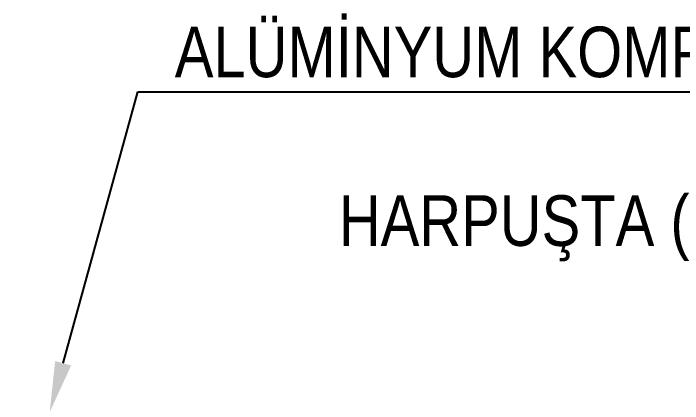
# Model space of a CAD drawing. Header units: inches. Extents: x 21 to 32698, y 13 to 3712.
# Drawn here: x 20872.1 to 20977.9, y 3317.7 to 3379.4 of the extents above; entities that cross this region are included whole.
import ezdxf
from ezdxf import colors
from ezdxf.entities.mleader import LeaderData, LeaderLine
from ezdxf.math import Vec2, Vec3

# ---------------------------------------------------------------- set-up
doc = ezdxf.new("R2010")
doc.units = ezdxf.units.IN
doc.header["$MEASUREMENT"] = 0
for name, color, linetype, lineweight in [('Z_MİM_-KM-DETL-TEXT', 8, 'Continuous', 25), ('Z_MİM_-KM-TEXT', 8, 'Continuous', 25), ('Z_MİM_00', 8, 'Continuous', 25)]:
    doc.layers.add(name, color=color, linetype=linetype, lineweight=lineweight)
doc.styles.add('Arial Narrow', font='ARIALN.TTF', dxfattribs={"height": 8})

# ---------------------------------------------------------------- blocks, each defined once
blk = doc.blocks.new('*U49')
at = {"layer": 'Z_MİM_-KM-DETL-TEXT', "color": 7}
ml = blk.add_multileader_mtext('Standard', dxfattribs=at)
ml.set_content('ALÜMİNYUM KOMPOZİT PANEL HARPUŞTA (KTB.91.2002)', color=7, style='Arial Narrow')
ml.set_leader_properties()
ml.build(insert=Vec2(0, 0))
ml.multileader.update_dxf_attribs({"text_left_attachment_type": 6, "text_right_attachment_type": 6, "dogleg_length": 5, "arrow_head_size": 8})
ctx = ml.context
ctx.base_point, ctx.char_height, ctx.arrow_head_size, ctx.landing_gap_size, ctx.plane_origin = Vec3(19.23, 50.66), 8, 8, 2.11, Vec3(165.67, -32.45)
ctx.left_attachment, ctx.right_attachment, ctx.text_align_type = 6, 6, 2
notes = []
notes.append((ctx, [(0, (1, 1, 0), (13.95, 50.66), (1, 0), 5.28, [(0, [(0, 0)], 0, [])])]))
ctx.mtext.insert, ctx.mtext.width, ctx.mtext.alignment, ctx.mtext.line_spacing_factor, ctx.mtext.flow_direction = Vec3(157.76, 60.95), 163.5093, 3, 2, 5
for ctx, leaders in notes:
    for number, flags, end, landing, length, lines in leaders:
        leader = LeaderData()
        leader.index, (leader.has_last_leader_line, leader.has_dogleg_vector, leader.attachment_direction) = number, flags
        leader.last_leader_point, leader.dogleg_vector, leader.dogleg_length = Vec3(end), Vec3(landing), length
        for number, points, colour, breaks in lines:
            line = LeaderLine()
            line.index, line.vertices, line.color, line.breaks = number, Vec3.list(points), colors.encode_raw_color(colour), breaks
            leader.lines.append(line)
        ctx.leaders.append(leader)
blk = doc.blocks.new('-KM_Çatı B Kesiti1')
at = {"layer": 'Z_MİM_-KM-TEXT'}
blk.add_blockref('*U49', (27.99, 115.87, -0.01), dxfattribs=at)

msp = doc.modelspace()

# ---------------------------------------------------------------- block references
at = {"layer": 'Z_MİM_00'}
msp.add_blockref('-KM_Çatı B Kesiti1', (20849.84, 3200.52), dxfattribs=at)

doc.saveas('drawing.dxf')
